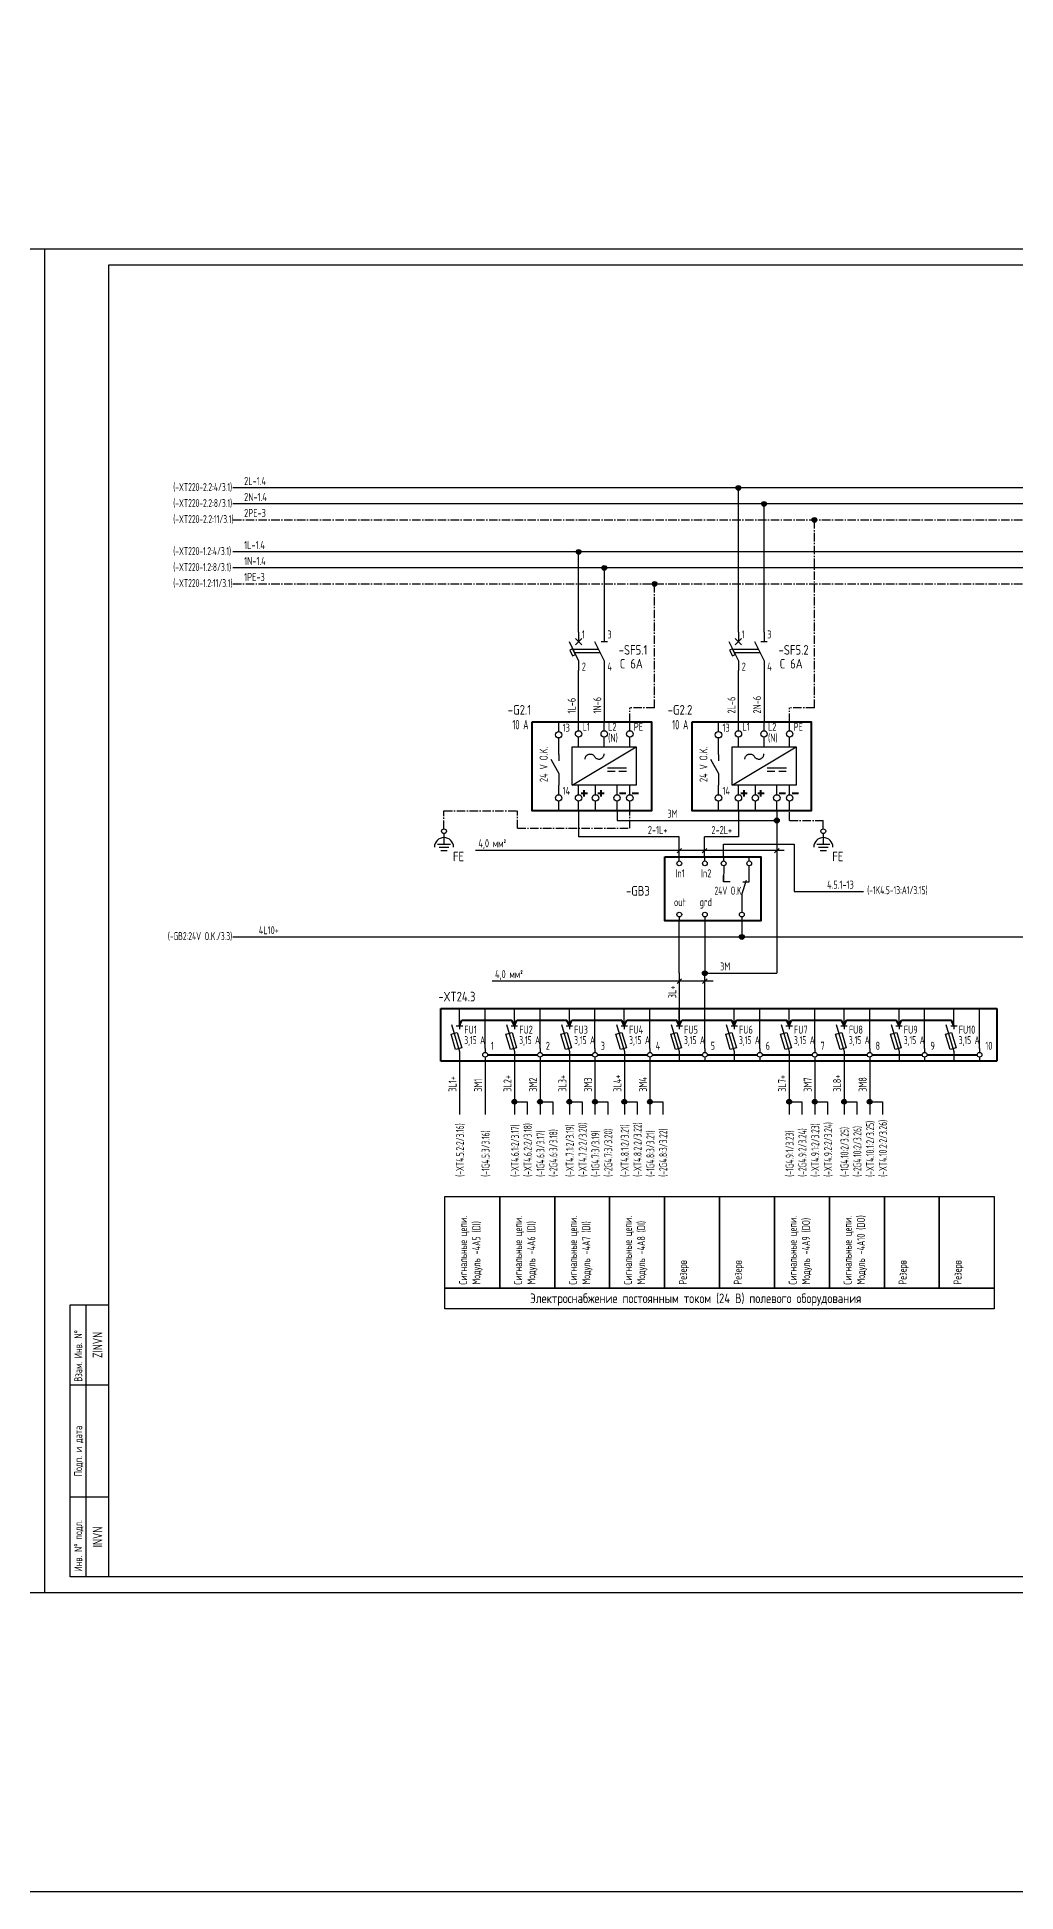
# Model space of a CAD drawing. Header units: millimetres. Extents: x 1235 to 19908, y 833 to 4314.
# Drawn here: x 3066 to 3371, y 1373 to 1953 of the extents above; entities that cross this region are included whole.
import ezdxf
from ezdxf.enums import TextEntityAlignment as Align

# ---------------------------------------------------------------- set-up
doc = ezdxf.new("R2010")
doc.units = ezdxf.units.MM
doc.linetypes.add('EPL_DASHLONGDOT', pattern=[1, 0.66, -0.12, 0.1, -0.12])
doc.layers.add('EPLAN108', color=5, linetype='Continuous', lineweight=30)
doc.layers.add('КИА_МАРКИРОВКА', color=2, linetype='Continuous')
doc.layers.add('КИА_НАКЛЕЙКИ', color=1, linetype='Continuous')
doc.styles.add('GOST-A 3-1', font='', dxfattribs={"height": 3})
doc.styles.add('GOSTA-2.5-1', font='', dxfattribs={"width": 0.9, "height": 2.5})
doc.styles.add('ROMANS0-70', font='romans.shx', dxfattribs={"width": 0.7})
doc.styles.get('GOST-A 3-1').set_extended_font_data('GOST type A')
doc.styles.get('GOSTA-2.5-1').set_extended_font_data('GOST Type AU')

# ---------------------------------------------------------------- blocks, each defined once
blk = doc.blocks.new('A$C5AB45C57')
at = {"ltscale": 4}
for p, q in [((-4.22, 18.73), (-4.22, 21.73)), ((2, 19), (2, 21.73)), ((10, 19), (10, 21.73)), ((18, 19), (18, 21.73)), ((-4.22, 13.73), (-4.22, 16.73)), ((2, 14), (2, 17)), ((10, 14), (10, 17)), ((18, 14), (18, 17)), ((-6.72, 10.08), (-4.22, 5.58)), ((-4.22, -1), (-4.22, 2)), ((2, -1), (2, 2)), ((7.28, -1), (7.28, 2)), ((14, -1), (14, 2)), ((18, -1), (18, 2)), ((-4.22, -6), (-4.22, -3)), ((2, -6), (2, -3)), ((7.28, -6), (7.28, -3)), ((14, -6), (14, -3)), ((18, -6), (18, -3))]:
    blk.add_line(p, q, dxfattribs=at)
for p, q in [((-4.22, 11.58), (-4.22, 14)), ((0, 2), (20, 14)), ((-4.22, 11.58), (-4.22, 9.58)), ((10.99, 7.4), (16.99, 7.4)), ((10.99, 6.4), (13.37, 6.4)), ((14.57, 6.4), (16.95, 6.4)), ((-4.22, 5.58), (-4.22, 3.58)), ((-4.22, 3.58), (-4.22, 2))]:
    blk.add_line(p, q)
at = {"lineweight": 40}
for p, q in [((3.75, -1.53), (3.75, 0.47)), ((9.03, -1.53), (9.03, 0.47)), ((2.75, -0.53), (4.75, -0.53)), ((8.03, -0.53), (10.03, -0.53)), ((14.75, -0.53), (16.75, -0.53)), ((18.75, -0.53), (20.75, -0.53))]:
    blk.add_line(p, q, dxfattribs=at)
blk.add_lwpolyline([(-12.49, 21.73), (24.74, 21.73), (24.74, -6), (-12.49, -6)], close=True, dxfattribs=at)
blk.add_lwpolyline([(0, 14), (20, 14), (20, 2), (0, 2)], close=True)
at = {"ltscale": 4}
for centre in [(-4.22, 17.73), (2, 18), (10, 18), (18, 18), (-4.22, -2), (2, -2), (7.28, -2), (14, -2), (18, -2)]:
    blk.add_circle(centre, 1, dxfattribs=at)
blk.add_spline([(4, 10.13), (4.05, 10.52), (4.21, 10.91), (4.41, 11.19), (4.65, 11.41), (5, 11.61), (5.32, 11.7), (5.75, 11.72), (6.12, 11.64), (6.53, 11.43), (6.89, 11.08), (7.17, 10.67), (7.42, 10.44), (7.72, 10.27), (8.17, 10.14), (8.47, 10.13), (8.85, 10.2), (9.09, 10.29), (9.39, 10.49), (9.71, 10.84), (9.88, 11.2), (9.95, 11.44), (9.97, 11.73), (9.97, 11.74)], degree=3)
at = {"style": 'GOSTA-2.5-1', "width": 0.9}
for s, p in [('13', (-2.99, 18.69)), ('L1', (3.23, 18.97)), ('(N)', (11.23, 15.53)), ('L2', (11.23, 18.97)), ('PE', (19.23, 18.97)), ('14', (-2.99, -1.03))]:
    blk.add_text(s, height=2.5, dxfattribs=at).set_placement(p)
blk.add_text('24 V O.K.', height=2.5, rotation=90, dxfattribs=at).set_placement((-7.67, 2.97))
blk = doc.blocks.new('A$C11D95457')
at = {"lineweight": 25, "ltscale": 4}
for p, q in [((3, 12), (3, 9)), ((11, 12), (11, 9)), ((0, 9), (3, 3)), ((9.25, 6.5), (1.25, 6.5)), ((2, 10), (4, 8)), ((4, 10), (2, 8)), ((8, 9), (11, 3)), ((9.75, 5.5), (1.75, 5.5)), ((3, 3), (3, 0)), ((11, 3), (11, 0))]:
    blk.add_line(p, q, dxfattribs=at)
at = {"lineweight": 25}
blk.add_line((10, 9), (12, 9), dxfattribs=at)
at = {"lineweight": 25, "ltscale": 4}
blk.add_lwpolyline([(1.11, 4.55), (2, 5), (1.11, 6.79), (0.21, 6.34)], close=True, dxfattribs=at)
blk = doc.blocks.new('A$C409B74B5')
at = {"color": 0}
for p, q in [((4.47, 18.75), (4.47, 20)), ((12.47, 18.75), (12.47, 20)), ((18.34, 18.75), (18.34, 20)), ((26.33, 18.75), (26.33, 20)), ((26.33, 12.25), (26.33, 17.25)), ((4.47, 1.25), (4.47, 0)), ((12.47, 1.25), (12.47, 0)), ((24, 1.25), (24, 0))]:
    blk.add_line(p, q, dxfattribs=at)
for p, q in [((18.34, 17.25), (18.33, 12.25)), ((18.33, 12.25), (18.33, 14.25)), ((20.33, 12.25), (18.33, 12.25)), ((24, 8.25), (25.5, 12.75)), ((24.33, 12.25), (26.33, 12.25)), ((24, 8.25), (24, 2.75))]:
    blk.add_line(p, q)
at = {"color": 0, "lineweight": 40}
blk.add_lwpolyline([(0, 20), (29.91, 20), (29.91, 0), (0, 0)], close=True, dxfattribs=at)
at = {"color": 0}
for centre in [(4.47, 18), (12.47, 18), (18.34, 18), (26.33, 18), (4.47, 2), (12.47, 2), (24, 2)]:
    blk.add_circle(centre, 0.75, dxfattribs=at)
at = {"style": 'GOSTA-2.5-1'}
for s, width, p in [('In1', 0.9, (3.27, 13.64)), ('In2', 0.9, (11.27, 13.64)), ('out', 0.9, (2.8, 4.65)), ('grd', 0.9, (10.8, 4.65)), ('24V O.K. ', 0.7, (15.49, 8.22))]:
    blk.add_text(s, height=2.5, dxfattribs=dict(at, width=width)).set_placement(p)
blk = doc.blocks.new('A$C2EC3666A')
h = blk.add_hatch(color=7)
h.dxf.hatch_style = 1
edge = h.paths.add_edge_path()
edge.add_arc((0, 0), 0.75, 0, 360)
at = {"color": 0}
blk.add_circle((0, 0), 0.75, dxfattribs=at)
blk = doc.blocks.new('A$C2BF74EC9')
at = {"color": 0}
for p, q in [((0, 6.39), (4, 6.39)), ((2, 8.39), (2, 6.39)), ((0.5, 5.39), (3.5, 5.39)), ((1, 4.39), (3, 4.39))]:
    blk.add_line(p, q, dxfattribs=at)
at = {"style": 'GOST-A 3-1'}
blk.add_text('FE', height=3, dxfattribs=at).set_placement((4.81, 1))

msp = doc.modelspace()

# ---------------------------------------------------------------- linework, layer by layer
for p, q in [((2474, 1886.39), (3068, 1886.39)), ((3068, 1886.39), (3662, 1886.39)), ((3068, 1466.39), (3068, 1886.39)), ((3088, 1881.39), (3657, 1881.39)), ((3088, 1471.39), (3088, 1881.39)), ((3076, 1471.39), (3076, 1556.39)), ((3076, 1556.39), (3088, 1556.39)), ((3081, 1471.39), (3081, 1556.39)), ((3076, 1531.39), (3088, 1531.39)), ((3076, 1496.39), (3088, 1496.39)), ((3081, 1496.39), (3088, 1496.39)), ((3088, 1471.39), (3076, 1471.39)), ((3657, 1471.39), (3088, 1471.39)), ((3068, 1466.39), (2474, 1466.39)), ((3662, 1466.39), (3068, 1466.39))]:
    msp.add_line(p, q)
at = {"color": 30, "lineweight": 25, "ltscale": 4}
for p, q in [((3521.68, 1811.69), (3126.79, 1811.69)), ((3284.71, 1766.67), (3284.71, 1811.69)), ((3471.75, 1791.69), (3126.79, 1791.69)), ((3234.78, 1766.67), (3234.78, 1791.69)), ((3234.78, 1738.56), (3234.78, 1754.67)), ((3284.71, 1738.56), (3284.71, 1754.67))]:
    msp.add_line(p, q, dxfattribs=at)
at = {"color": 5, "lineweight": 25, "ltscale": 8}
for p, q in [((3529.68, 1806.69), (3126.79, 1806.69)), ((3292.71, 1766.67), (3292.71, 1806.69)), ((3479.75, 1786.69), (3126.79, 1786.69)), ((3242.78, 1786.69), (3242.78, 1766.67)), ((3242.78, 1754.67), (3242.78, 1738.56)), ((3292.71, 1754.67), (3292.71, 1738.56))]:
    msp.add_line(p, q, dxfattribs=at)
at = {"color": 3, "linetype": 'EPL_DASHLONGDOT', "lineweight": 25, "ltscale": 4}
for p, q in [((3126.79, 1801.69), (3545.42, 1801.69)), ((3308.45, 1742.98), (3308.45, 1801.69)), ((3126.79, 1781.69), (3495.49, 1781.69)), ((3258.52, 1742.98), (3258.52, 1781.69)), ((3250.78, 1738.56), (3250.78, 1742.98)), ((3258.52, 1742.98), (3250.78, 1742.98)), ((3300.71, 1738.56), (3300.71, 1742.98)), ((3308.45, 1742.98), (3300.71, 1742.98))]:
    msp.add_line(p, q, dxfattribs=at)
at = {"color": 6, "linetype": 'EPL_DASHLONGDOT', "lineweight": 25, "ltscale": 4}
for p, q in [((3192.73, 1705.17), (3192.73, 1710.83)), ((3192.73, 1710.83), (3215.65, 1710.83)), ((3215.65, 1705.37), (3215.65, 1710.83)), ((3250.78, 1705.37), (3250.78, 1710.83)), ((3300.71, 1707.77), (3300.71, 1710.83)), ((3215.65, 1705.37), (3250.78, 1705.37)), ((3300.71, 1707.77), (3311.22, 1707.77)), ((3311.22, 1705.17), (3311.22, 1707.77))]:
    msp.add_line(p, q, dxfattribs=at)
at = {"color": 1}
for p, q in [((3234.78, 1710.83), (3234.78, 1702.63)), ((3284.71, 1710.83), (3284.71, 1702.63)), ((3266.22, 1702.63), (3234.78, 1702.63)), ((3266.22, 1696.38), (3266.22, 1702.63)), ((3284.71, 1702.63), (3274.1, 1702.63)), ((3274.1, 1696.25), (3274.1, 1702.63)), ((3266.22, 1660.19), (3266.22, 1676.38)), ((3285.76, 1676.38), (3285.76, 1671.38)), ((3126.79, 1671.38), (3606.31, 1671.38)), ((3266.22, 1660.19), (3266.22, 1643.57)), ((3197.58, 1632.57), (3197.58, 1615.94)), ((3214.74, 1632.57), (3214.74, 1615.94)), ((3231.9, 1632.57), (3231.9, 1615.94)), ((3249.07, 1632.57), (3249.07, 1615.94)), ((3300.55, 1632.57), (3300.55, 1615.94)), ((3317.71, 1632.57), (3317.71, 1615.94)), ((3214.74, 1619.89), (3218.74, 1619.89)), ((3218.74, 1619.89), (3218.74, 1615.94)), ((3231.9, 1619.89), (3235.9, 1619.89)), ((3235.9, 1619.89), (3235.9, 1615.94)), ((3249.07, 1619.89), (3253.07, 1619.89)), ((3253.07, 1619.89), (3253.07, 1615.94)), ((3300.55, 1619.89), (3304.55, 1619.89)), ((3304.55, 1619.89), (3304.55, 1615.94)), ((3317.71, 1619.89), (3321.71, 1619.89)), ((3321.71, 1619.89), (3321.71, 1615.94))]:
    msp.add_line(p, q, dxfattribs=at)
at = {"color": 4}
for p, q in [((3246.78, 1710.83), (3246.78, 1707.77)), ((3296.71, 1710.83), (3296.71, 1660.05)), ((3246.78, 1707.77), (3296.71, 1707.77)), ((3274.22, 1676.38), (3274.22, 1660.05)), ((3274.23, 1649.01), (3274.23, 1660.05)), ((3274.23, 1660.05), (3296.71, 1660.05)), ((3205.58, 1632.57), (3205.58, 1615.94)), ((3222.74, 1632.57), (3222.74, 1615.94)), ((3239.9, 1632.57), (3239.9, 1615.94)), ((3257.07, 1632.57), (3257.07, 1615.94)), ((3308.55, 1632.57), (3308.55, 1615.94)), ((3325.71, 1632.57), (3325.71, 1615.94)), ((3222.74, 1619.89), (3226.74, 1619.89)), ((3226.74, 1619.89), (3226.74, 1615.94)), ((3239.9, 1619.89), (3243.9, 1619.89)), ((3243.9, 1619.89), (3243.9, 1615.94)), ((3257.07, 1619.89), (3261.07, 1619.89)), ((3261.07, 1619.89), (3261.07, 1615.94)), ((3308.55, 1619.89), (3312.55, 1619.89)), ((3312.55, 1619.89), (3312.55, 1615.94)), ((3325.71, 1619.89), (3329.71, 1619.89)), ((3329.71, 1619.89), (3329.71, 1615.94))]:
    msp.add_line(p, q, dxfattribs=at)
at = {"color": 0}
for p, q in [((3192.73, 1703.67), (3192.73, 1702.42)), ((3298.97, 1698.35), (3202.53, 1698.35)), ((3265.52, 1697.65), (3266.93, 1699.06)), ((3273.39, 1697.65), (3274.81, 1699.06)), ((3280.09, 1700.41), (3302.16, 1700.41)), ((3280.09, 1696.38), (3280.09, 1700.41)), ((3296, 1697.65), (3297.42, 1699.06)), ((3302.16, 1700.41), (3302.16, 1685.55)), ((3311.22, 1703.67), (3311.22, 1702.42)), ((3302.16, 1685.55), (3323.79, 1685.55)), ((3265.52, 1656.86), (3266.93, 1658.27)), ((3273.52, 1656.86), (3274.93, 1658.27)), ((3276.84, 1657.57), (3207.73, 1657.57)), ((3197.57, 1643.57), (3197.57, 1649.01)), ((3205.58, 1636.57), (3205.58, 1649.01)), ((3214.74, 1643.57), (3214.74, 1649.01)), ((3222.74, 1636.57), (3222.74, 1649.01)), ((3231.9, 1643.57), (3231.9, 1649.01)), ((3239.9, 1636.57), (3239.9, 1649.01)), ((3249.06, 1643.57), (3249.06, 1649.01)), ((3257.07, 1636.57), (3257.07, 1649.01)), ((3266.22, 1643.57), (3266.22, 1649.01)), ((3274.23, 1636.57), (3274.23, 1649.01)), ((3283.39, 1643.57), (3283.39, 1649.01)), ((3291.39, 1636.57), (3291.39, 1649.01)), ((3300.55, 1643.57), (3300.55, 1649.01)), ((3308.55, 1636.57), (3308.55, 1649.01)), ((3317.71, 1643.57), (3317.71, 1649.01)), ((3325.71, 1636.57), (3325.71, 1649.01)), ((3334.87, 1643.57), (3334.87, 1649.01)), ((3342.88, 1636.57), (3342.88, 1649.01)), ((3352.04, 1643.57), (3352.04, 1649.01)), ((3360.04, 1636.57), (3360.04, 1649.01)), ((3194.93, 1641), (3196.84, 1641.57)), ((3196.35, 1636.21), (3194.93, 1641)), ((3195.08, 1644.07), (3197.58, 1635.57)), ((3196.57, 1643.57), (3198.57, 1643.57)), ((3196.84, 1641.57), (3198.26, 1636.78)), ((3197.57, 1643.57), (3197.57, 1642.57)), ((3212.09, 1641), (3214.01, 1641.57)), ((3213.51, 1636.21), (3212.09, 1641)), ((3212.24, 1644.07), (3214.74, 1635.57)), ((3213.74, 1643.57), (3215.74, 1643.57)), ((3214.01, 1641.57), (3215.43, 1636.78)), ((3214.74, 1643.57), (3214.74, 1642.57)), ((3229.25, 1641), (3231.17, 1641.57)), ((3230.67, 1636.21), (3229.25, 1641)), ((3229.4, 1644.07), (3231.9, 1635.57)), ((3230.9, 1643.57), (3232.9, 1643.57)), ((3231.17, 1641.57), (3232.59, 1636.78)), ((3231.9, 1643.57), (3231.9, 1642.57)), ((3246.41, 1641), (3248.33, 1641.57)), ((3247.83, 1636.21), (3246.41, 1641)), ((3246.57, 1644.07), (3249.07, 1635.57)), ((3248.06, 1643.57), (3250.06, 1643.57)), ((3248.33, 1641.57), (3249.75, 1636.78)), ((3249.06, 1643.57), (3249.06, 1642.57)), ((3263.58, 1641), (3265.49, 1641.57)), ((3265, 1636.21), (3263.58, 1641)), ((3263.73, 1644.07), (3266.23, 1635.57)), ((3265.22, 1643.57), (3267.22, 1643.57)), ((3265.49, 1641.57), (3266.91, 1636.78)), ((3266.22, 1643.57), (3266.22, 1642.57)), ((3280.74, 1641), (3282.66, 1641.57)), ((3282.16, 1636.21), (3280.74, 1641)), ((3280.89, 1644.07), (3283.39, 1635.57)), ((3282.39, 1643.57), (3284.39, 1643.57)), ((3282.66, 1641.57), (3284.08, 1636.78)), ((3283.39, 1643.57), (3283.39, 1642.57)), ((3297.9, 1641), (3299.82, 1641.57)), ((3299.32, 1636.21), (3297.9, 1641)), ((3298.05, 1644.07), (3300.55, 1635.57)), ((3299.55, 1643.57), (3301.55, 1643.57)), ((3299.82, 1641.57), (3301.24, 1636.78)), ((3300.55, 1643.57), (3300.55, 1642.57)), ((3315.06, 1641), (3316.98, 1641.57)), ((3316.48, 1636.21), (3315.06, 1641)), ((3315.21, 1644.07), (3317.71, 1635.57)), ((3316.71, 1643.57), (3318.71, 1643.57)), ((3316.98, 1641.57), (3318.4, 1636.78)), ((3317.71, 1643.57), (3317.71, 1642.57)), ((3332.22, 1641), (3334.14, 1641.57)), ((3333.65, 1636.21), (3332.22, 1641)), ((3332.38, 1644.07), (3334.88, 1635.57)), ((3333.87, 1643.57), (3335.87, 1643.57)), ((3334.14, 1641.57), (3335.56, 1636.78)), ((3334.87, 1643.57), (3334.87, 1642.57)), ((3349.39, 1641), (3351.3, 1641.57)), ((3350.81, 1636.21), (3349.39, 1641)), ((3349.54, 1644.07), (3352.04, 1635.57)), ((3351.04, 1643.57), (3353.04, 1643.57)), ((3351.3, 1641.57), (3352.73, 1636.78)), ((3352.04, 1643.57), (3352.04, 1642.57)), ((3198.26, 1636.78), (3196.35, 1636.21)), ((3197.58, 1635.57), (3197.58, 1632.57)), ((3205.58, 1636.57), (3205.58, 1635.32)), ((3215.43, 1636.78), (3213.51, 1636.21)), ((3214.74, 1635.57), (3214.74, 1632.57)), ((3222.74, 1636.57), (3222.74, 1635.32)), ((3232.59, 1636.78), (3230.67, 1636.21)), ((3231.9, 1635.57), (3231.9, 1632.57)), ((3239.9, 1636.57), (3239.9, 1635.32)), ((3249.75, 1636.78), (3247.83, 1636.21)), ((3249.07, 1635.57), (3249.07, 1632.57)), ((3257.07, 1636.57), (3257.07, 1635.32)), ((3266.91, 1636.78), (3265, 1636.21)), ((3266.23, 1635.57), (3266.23, 1632.57)), ((3274.23, 1636.57), (3274.23, 1635.32)), ((3284.08, 1636.78), (3282.16, 1636.21)), ((3283.39, 1635.57), (3283.39, 1632.57)), ((3291.39, 1636.57), (3291.39, 1635.32)), ((3301.24, 1636.78), (3299.32, 1636.21)), ((3300.55, 1635.57), (3300.55, 1632.57)), ((3308.55, 1636.57), (3308.55, 1635.32)), ((3318.4, 1636.78), (3316.48, 1636.21)), ((3317.71, 1635.57), (3317.71, 1632.57)), ((3325.71, 1636.57), (3325.71, 1635.32)), ((3335.56, 1636.78), (3333.65, 1636.21)), ((3334.88, 1635.57), (3334.88, 1632.57)), ((3342.88, 1636.57), (3342.88, 1635.32)), ((3352.73, 1636.78), (3350.81, 1636.21)), ((3352.04, 1635.57), (3352.04, 1632.57)), ((3360.04, 1636.57), (3360.04, 1635.32)), ((3205.58, 1633.82), (3205.58, 1632.57)), ((3222.74, 1633.82), (3222.74, 1632.57)), ((3239.9, 1633.82), (3239.9, 1632.57)), ((3257.07, 1633.82), (3257.07, 1632.57)), ((3274.23, 1633.82), (3274.23, 1632.57)), ((3291.39, 1633.82), (3291.39, 1632.57)), ((3308.55, 1633.82), (3308.55, 1632.57)), ((3325.71, 1633.82), (3325.71, 1632.57)), ((3342.88, 1633.82), (3342.88, 1632.57)), ((3360.04, 1633.82), (3360.04, 1632.57))]:
    msp.add_line(p, q, dxfattribs=at)
at = {"color": 0, "lineweight": 40}
for p, q in [((3191.72, 1649.01), (3365.44, 1649.01)), ((3191.72, 1632.57), (3191.72, 1649.01)), ((3365.44, 1649.01), (3365.44, 1632.57)), ((3365.44, 1632.57), (3191.72, 1632.57))]:
    msp.add_line(p, q, dxfattribs=at)
at = {"color": 1, "lineweight": 40, "ltscale": 4}
for p, q in [((3197.57, 1643.57), (3198.34, 1645.39)), ((3198.34, 1645.39), (3213.97, 1645.39)), ((3214.74, 1643.57), (3213.97, 1645.39)), ((3214.74, 1643.57), (3215.5, 1645.39)), ((3215.5, 1645.39), (3231.14, 1645.39)), ((3231.9, 1643.57), (3231.14, 1645.39)), ((3231.9, 1643.57), (3232.66, 1645.39)), ((3232.66, 1645.39), (3248.3, 1645.39)), ((3249.06, 1643.57), (3248.3, 1645.39)), ((3249.06, 1643.57), (3249.82, 1645.39)), ((3249.82, 1645.39), (3265.46, 1645.39)), ((3266.22, 1643.57), (3265.46, 1645.39)), ((3266.22, 1643.57), (3266.99, 1645.39)), ((3266.99, 1645.39), (3282.62, 1645.39)), ((3283.39, 1643.57), (3282.62, 1645.39)), ((3283.39, 1643.57), (3284.15, 1645.39)), ((3284.15, 1645.39), (3299.79, 1645.39)), ((3300.55, 1643.57), (3299.79, 1645.39)), ((3300.55, 1643.57), (3301.31, 1645.39)), ((3301.31, 1645.39), (3316.95, 1645.39)), ((3317.71, 1643.57), (3316.95, 1645.39)), ((3317.71, 1643.57), (3318.47, 1645.39)), ((3318.47, 1645.39), (3334.11, 1645.39)), ((3334.87, 1643.57), (3334.11, 1645.39)), ((3334.87, 1643.57), (3335.64, 1645.39)), ((3335.64, 1645.39), (3351.27, 1645.39)), ((3352.04, 1643.57), (3351.27, 1645.39))]:
    msp.add_line(p, q, dxfattribs=at)
at = {"color": 4, "linetype": 'Continuous', "lineweight": 40, "ltscale": 8}
for p, q in [((3206.33, 1634.57), (3221.99, 1634.57)), ((3223.49, 1634.57), (3239.15, 1634.57)), ((3240.65, 1634.57), (3256.32, 1634.57)), ((3257.82, 1634.57), (3273.48, 1634.57)), ((3274.98, 1634.57), (3290.64, 1634.57)), ((3292.14, 1634.57), (3307.8, 1634.57)), ((3309.3, 1634.57), (3324.96, 1634.57)), ((3326.46, 1634.57), (3342.13, 1634.57)), ((3343.63, 1634.57), (3359.29, 1634.57))]:
    msp.add_line(p, q, dxfattribs=at)
at = {"color": 0}
for points in [[(3193, 1590.3), (3210.16, 1590.3), (3210.16, 1561.6), (3193, 1561.6)], [(3210.16, 1590.3), (3227.32, 1590.3), (3227.32, 1561.6), (3210.16, 1561.6)], [(3227.32, 1590.3), (3244.48, 1590.3), (3244.48, 1561.6), (3227.32, 1561.6)], [(3244.48, 1590.3), (3261.65, 1590.3), (3261.65, 1561.6), (3244.48, 1561.6)], [(3261.65, 1590.3), (3278.81, 1590.3), (3278.81, 1561.6), (3261.65, 1561.6)], [(3278.81, 1590.3), (3295.97, 1590.3), (3295.97, 1561.6), (3278.81, 1561.6)], [(3295.97, 1590.3), (3313.13, 1590.3), (3313.13, 1561.6), (3295.97, 1561.6)], [(3313.13, 1590.3), (3330.3, 1590.3), (3330.3, 1561.6), (3313.13, 1561.6)], [(3330.3, 1590.3), (3347.46, 1590.3), (3347.46, 1561.6), (3330.3, 1561.6)], [(3347.46, 1590.3), (3364.62, 1590.3), (3364.62, 1561.6), (3347.46, 1561.6)], [(3193, 1561.6), (3364.62, 1561.6), (3364.62, 1555.13), (3193, 1555.13)]]:
    msp.add_lwpolyline(points, close=True, dxfattribs=at)
for centre in [(3192.73, 1704.42), (3311.22, 1704.42), (3205.58, 1634.57), (3222.74, 1634.57), (3239.9, 1634.57), (3257.07, 1634.57), (3274.23, 1634.57), (3291.39, 1634.57), (3308.55, 1634.57), (3325.71, 1634.57), (3342.88, 1634.57), (3360.04, 1634.57)]:
    msp.add_circle(centre, 0.75, dxfattribs=at)
for centre in [(3192.73, 1699.42), (3311.22, 1699.42)]:
    msp.add_arc(centre, 3, 0, 180, dxfattribs=at)
at = {"layer": 'EPLAN108', "color": 2}
msp.add_lwpolyline([(1235.43, 2532.19), (19799.49, 2532.19), (19799.49, 1372.97), (1235.43, 1372.97)], close=True, dxfattribs=at)

# ---------------------------------------------------------------- block references
at = {"color": 0}
for name, p in [('A$C2EC3666A', (3284.71, 1811.69)), ('A$C2EC3666A', (3292.71, 1806.69)), ('A$C2EC3666A', (3308.45, 1801.69)), ('A$C2EC3666A', (3234.78, 1791.69)), ('A$C2EC3666A', (3242.78, 1786.69)), ('A$C2EC3666A', (3258.52, 1781.69)), ('A$C11D95457', (3231.78, 1754.67)), ('A$C11D95457', (3281.71, 1754.67)), ('A$C5AB45C57', (3232.78, 1716.83)), ('A$C5AB45C57', (3282.71, 1716.83)), ('A$C2EC3666A', (3296.71, 1707.77)), ('A$C2BF74EC9', (3190.73, 1694.03)), ('A$C2BF74EC9', (3309.22, 1694.03)), ('A$C409B74B5', (3261.76, 1676.38)), ('A$C2EC3666A', (3285.76, 1671.38)), ('A$C2EC3666A', (3274.22, 1660.05)), ('A$C2EC3666A', (3214.74, 1619.89)), ('A$C2EC3666A', (3222.74, 1619.89)), ('A$C2EC3666A', (3231.9, 1619.89)), ('A$C2EC3666A', (3239.9, 1619.89)), ('A$C2EC3666A', (3249.07, 1619.89)), ('A$C2EC3666A', (3257.07, 1619.89)), ('A$C2EC3666A', (3300.55, 1619.89)), ('A$C2EC3666A', (3308.55, 1619.89)), ('A$C2EC3666A', (3317.71, 1619.89)), ('A$C2EC3666A', (3325.71, 1619.89))]:
    msp.add_blockref(name, p, dxfattribs=at)

# ---------------------------------------------------------------- texts
for s, height, style, width, p in [('(-XT220-2.2:4/3.1)', 2.5, 'GOSTA-2.5-1', 0.7, (3108.15, 1810.71)), ('(-XT220-2.2:8/3.1)', 2.5, 'GOSTA-2.5-1', 0.7, (3108.15, 1805.71)), ('(-XT220-2.2:11/3.1)', 2.5, 'GOSTA-2.5-1', 0.7, (3108.15, 1800.71)), ('(-XT220-1.2:4/3.1)', 2.5, 'GOSTA-2.5-1', 0.7, (3108.15, 1790.71)), ('(-XT220-1.2:8/3.1)', 2.5, 'GOSTA-2.5-1', 0.7, (3108.15, 1785.71)), ('(-XT220-1.2:11/3.1)', 2.5, 'GOSTA-2.5-1', 0.7, (3108.15, 1780.71)), ('1', 2.5, 'GOSTA-2.5-1', 0.9, (3235.78, 1764.67)), ('3', 2.5, 'GOSTA-2.5-1', 0.9, (3243.78, 1764.67)), ('1', 2.5, 'GOSTA-2.5-1', 0.9, (3285.71, 1764.67)), ('3', 2.5, 'GOSTA-2.5-1', 0.9, (3293.71, 1764.67)), ('2', 2.5, 'GOSTA-2.5-1', 0.9, (3235.78, 1754.62)), ('4', 2.5, 'GOSTA-2.5-1', 0.9, (3243.78, 1754.62)), ('2', 2.5, 'GOSTA-2.5-1', 0.9, (3285.71, 1754.62)), ('4', 2.5, 'GOSTA-2.5-1', 0.9, (3293.71, 1754.62)), ('10 A', 3, 'GOST-A 3-1', 0.7, (3214.11, 1736.23)), ('10 A', 3, 'GOST-A 3-1', 0.7, (3264.04, 1736.23)), ('4,0 мм²', 2.5, 'GOSTA-2.5-1', 0.9, (3203.47, 1699.4)), ('(-1K4.5-13:A1/3.15)', 2.5, 'GOSTA-2.5-1', 0.7, (3324.93, 1684.75)), ('(-GB2:24V O.K./3.3)', 2.5, 'GOSTA-2.5-1', 0.7, (3106.47, 1670.4)), ('4,0 мм²', 2.5, 'GOSTA-2.5-1', 0.9, (3208.67, 1658.52)), ('3,15 A', 2.5, 'GOSTA-2.5-1', 0.7, (3199.07, 1637.89)), ('FU1', 2.5, 'GOSTA-2.5-1', 0.9, (3199.07, 1641.16)), ('3,15 A', 2.5, 'GOSTA-2.5-1', 0.7, (3216.23, 1637.89)), ('FU2', 2.5, 'GOSTA-2.5-1', 0.9, (3216.23, 1641.16)), ('3,15 A', 2.5, 'GOSTA-2.5-1', 0.7, (3233.4, 1637.89)), ('FU3', 2.5, 'GOSTA-2.5-1', 0.9, (3233.4, 1641.16)), ('3,15 A', 2.5, 'GOSTA-2.5-1', 0.7, (3250.56, 1637.89)), ('FU4', 2.5, 'GOSTA-2.5-1', 0.9, (3250.56, 1641.16)), ('3,15 A', 2.5, 'GOSTA-2.5-1', 0.7, (3267.72, 1637.89)), ('FU5', 2.5, 'GOSTA-2.5-1', 0.9, (3267.72, 1641.16)), ('3,15 A', 2.5, 'GOSTA-2.5-1', 0.7, (3284.88, 1637.89)), ('FU6', 2.5, 'GOSTA-2.5-1', 0.9, (3284.88, 1641.16)), ('3,15 A', 2.5, 'GOSTA-2.5-1', 0.7, (3302.05, 1637.89)), ('FU7', 2.5, 'GOSTA-2.5-1', 0.9, (3302.05, 1641.16)), ('3,15 A', 2.5, 'GOSTA-2.5-1', 0.7, (3319.21, 1637.89)), ('FU8', 2.5, 'GOSTA-2.5-1', 0.9, (3319.21, 1641.16)), ('3,15 A', 2.5, 'GOSTA-2.5-1', 0.7, (3336.37, 1637.89)), ('FU9', 2.5, 'GOSTA-2.5-1', 0.9, (3336.37, 1641.16)), ('3,15 A', 2.5, 'GOSTA-2.5-1', 0.7, (3353.53, 1637.89)), ('FU10', 2.5, 'GOSTA-2.5-1', 0.9, (3353.53, 1641.16)), ('1', 2.5, 'GOSTA-2.5-1', 0.9, (3207.38, 1636.13)), ('2', 2.5, 'GOSTA-2.5-1', 0.9, (3224.54, 1636.13)), ('3', 2.5, 'GOSTA-2.5-1', 0.9, (3241.7, 1636.13)), ('4', 2.5, 'GOSTA-2.5-1', 0.9, (3258.87, 1636.13)), ('5', 2.5, 'GOSTA-2.5-1', 0.9, (3276.03, 1636.13)), ('6', 2.5, 'GOSTA-2.5-1', 0.9, (3293.19, 1636.13)), ('7', 2.5, 'GOSTA-2.5-1', 0.9, (3310.35, 1636.13)), ('8', 2.5, 'GOSTA-2.5-1', 0.9, (3327.52, 1636.13)), ('9', 2.5, 'GOSTA-2.5-1', 0.9, (3344.68, 1636.13)), ('10', 2.5, 'GOSTA-2.5-1', 0.9, (3361.84, 1636.13))]:
    msp.add_text(s, height=height, dxfattribs=dict(style=style, width=width)).set_placement(p)
at = {"color": 7, "style": 'GOST-A 3-1'}
for p in [(3247.65, 1755.27), (3297.58, 1755.27)]:
    msp.add_text('C 6A', height=3, dxfattribs=at).set_placement(p)
at = {"style": 'GOSTA-2.5-1'}
for s, width, p in [('(-XT4.5.2:2/3.16)', 0.7, (3198.95, 1596.44)), ('(-1G4.5:3/3.16)', 0.7, (3206.96, 1596.44)), ('(-XT4.6.1:2/3.17)', 0.7, (3216.13, 1596.44)), ('(-XT4.6.2:2/3.18)', 0.7, (3220.13, 1596.44)), ('(-1G4.6:3/3.17)', 0.7, (3224.13, 1596.44)), ('(-2G4.6:3/3.18)', 0.7, (3228.13, 1596.44)), ('(-XT4.7.1:2/3.19)', 0.7, (3233.29, 1596.44)), ('(-XT4.7.2:2/3.20)', 0.7, (3237.29, 1596.44)), ('(-1G4.7:3/3.19)', 0.7, (3241.29, 1596.44)), ('(-2G4.7:3/3.20)', 0.7, (3245.29, 1596.44)), ('(-XT4.8.1:2/3.21)', 0.7, (3250.45, 1596.44)), ('(-XT4.8.2:2/3.22)', 0.7, (3254.45, 1596.44)), ('(-1G4.8:3/3.21)', 0.7, (3258.45, 1596.44)), ('(-2G4.8:3/3.22)', 0.7, (3262.45, 1596.44)), ('(-1G4.9:1/3.23)', 0.7, (3301.94, 1596.44)), ('(-2G4.9:2/3.24)', 0.7, (3305.94, 1596.44)), ('(-XT4.9.1:2/3.23)', 0.7, (3309.94, 1596.44)), ('(-XT4.9.2:2/3.24)', 0.7, (3313.94, 1596.44)), ('(-1G4.10:2/3.25)', 0.7, (3319.1, 1596.44)), ('(-2G4.10:2/3.26)', 0.7, (3323.1, 1596.44)), ('(-XT4.10.1:2/3.25)', 0.7, (3327.1, 1596.44)), ('(-XT4.10.2:2/3.26)', 0.7, (3331.1, 1596.44)), ('Сигнальные цепи.', 0.8, (3199.95, 1562.74)), ('Модуль -4A5 (DI)', 0.8, (3204.08, 1562.74)), ('Сигнальные цепи.', 0.8, (3217.11, 1562.74)), ('Модуль -4A6 (DI)', 0.8, (3221.25, 1562.74)), ('Сигнальные цепи.', 0.8, (3234.27, 1562.74)), ('Модуль -4A7 (DI)', 0.8, (3238.41, 1562.74)), ('Сигнальные цепи.', 0.8, (3251.43, 1562.74)), ('Модуль -4A8 (DI)', 0.8, (3255.57, 1562.74)), ('Сигнальные цепи.', 0.8, (3302.92, 1562.74)), ('Модуль -4A9 (DO)', 0.8, (3307.06, 1562.74)), ('Сигнальные цепи.', 0.8, (3320.08, 1562.74)), ('Модуль -4A10 (DO)', 0.8, (3324.22, 1562.74)), ('Резерв', 0.8, (3268.6, 1562.74)), ('Резерв', 0.8, (3285.76, 1562.74)), ('Резерв', 0.8, (3337.24, 1562.74)), ('Резерв', 0.8, (3354.41, 1562.74))]:
    msp.add_text(s, height=2.5, rotation=90, dxfattribs=dict(at, width=width)).set_placement(p)
at = {"style": 'GOST-A 3-1'}
msp.add_text('Электроснабжение постоянным током (24 В) полевого оборудования', height=3, dxfattribs=at).set_placement((3219.64, 1556.96))
at = {"style": 'ROMANS0-70', "width": 0.7}
for s, p in [('Взам. Инв. N%%d', (3080.46, 1532.39)), ('Подп. и дата', (3080.46, 1502.86)), ('Инв. N%%d подл.', (3080.46, 1473.09))]:
    msp.add_text(s, height=2.5, rotation=90, dxfattribs=at).set_placement(p, align=Align.BOTTOM_LEFT)
at = {"style": 'ROMANS0-70', "width": 0.7, "flags": 12}
for tag, p in [('ZINVN', (3084.5, 1543.89)), ('INVN', (3084.5, 1483.89))]:
    msp.add_attdef(tag, text='', height=3, rotation=90, dxfattribs=at).set_placement(p, align=Align.MIDDLE_CENTER)
at = {"layer": 'КИА_МАРКИРОВКА', "style": 'GOSTA-2.5-1', "width": 0.9}
for s, p in [('2L-1.4', (3130.31, 1812.61)), ('2N-1.4', (3130.31, 1807.61)), ('2PE-3', (3130.31, 1802.61)), ('1L-1.4', (3130.31, 1792.61)), ('1N-1.4', (3130.31, 1787.61)), ('1PE-3', (3130.31, 1782.61)), ('3M', (3262.51, 1708.64)), ('2-1L+', (3256.42, 1703.55)), ('2-2L+', (3276.27, 1703.55)), ('4.5.1-13', (3312.39, 1686.47)), ('4L10+', (3134.88, 1672.25)), ('3M', (3278.98, 1660.92))]:
    msp.add_text(s, height=2.5, dxfattribs=at).set_placement(p)
for s, p in [('1L-6', (3233.86, 1741.2)), ('1N-6', (3241.86, 1741.2)), ('2L-6', (3283.79, 1741.2)), ('2N-6', (3291.79, 1741.2)), ('3L+', (3265.28, 1652.24)), ('3L1+', (3196.64, 1623.01)), ('3M1', (3204.64, 1623.01)), ('3L2+', (3213.8, 1623.01)), ('3M2', (3221.8, 1623.01)), ('3L3+', (3230.96, 1623.01)), ('3M3', (3238.96, 1623.01)), ('3L4+', (3248.12, 1623.01)), ('3M4', (3256.12, 1623.01)), ('3L7+', (3299.61, 1623.01)), ('3M7', (3307.61, 1623.01)), ('3L8+', (3316.77, 1623.01)), ('3M8', (3324.77, 1623.01))]:
    msp.add_text(s, height=2.5, rotation=90, dxfattribs=at).set_placement(p)
at = {"layer": 'КИА_НАКЛЕЙКИ', "style": 'GOST-A 3-1'}
for s, p in [('-SF5.1', (3247.3, 1759.59)), ('-SF5.2', (3297.23, 1759.59)), ('-G2.1', (3212.67, 1740.85)), ('-G2.2', (3262.6, 1740.85)), ('-GB3', (3249.57, 1684.29)), ('-XT24.3', (3190.94, 1651.24))]:
    msp.add_text(s, height=3, dxfattribs=at).set_placement(p)

doc.saveas('drawing.dxf')
